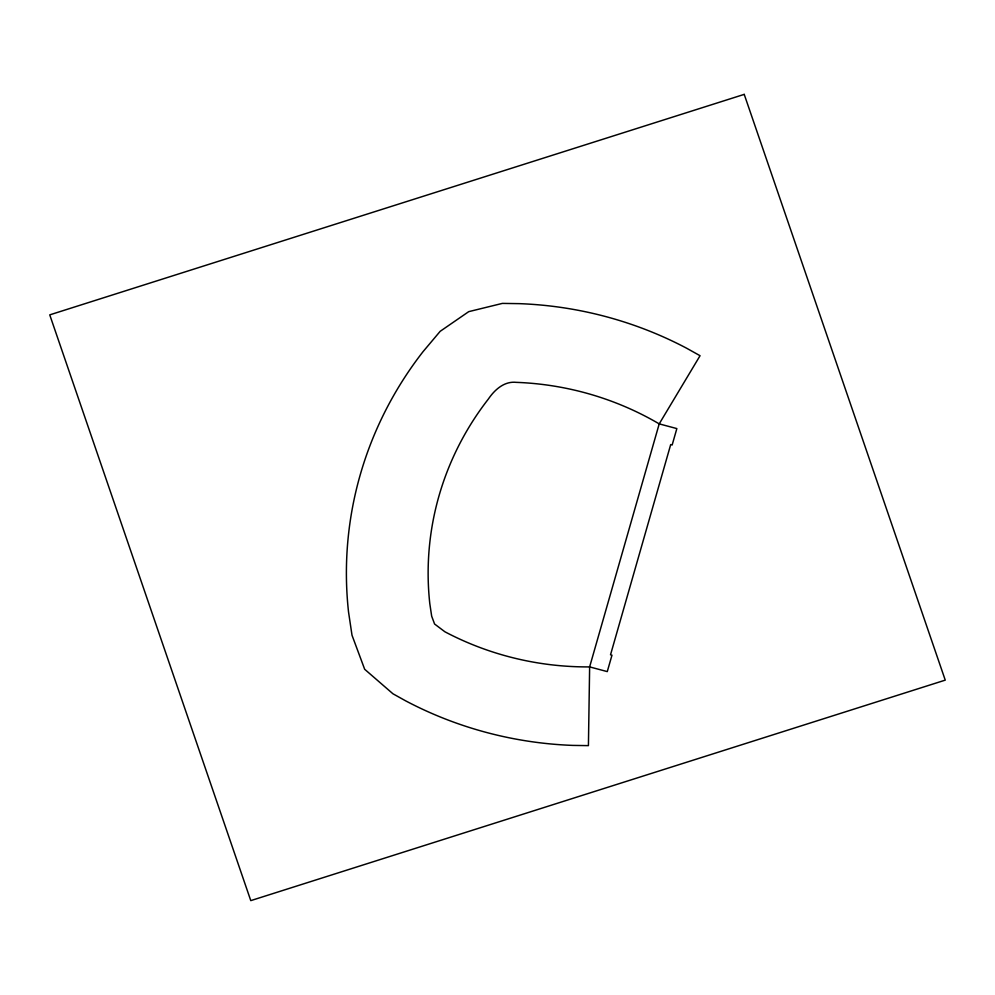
<?xml version="1.0" encoding="UTF-8"?>
<svg xmlns="http://www.w3.org/2000/svg" width="995" height="995" viewBox="0 0 995 995"><rect width="100%" height="100%" fill="white"/><g stroke="black" fill="none" stroke-linecap="round" stroke-linejoin="round"><path stroke-width="1.49" d="M589.637 666.899L588.418 745.628L572.809 745.404A378.349 364.767 0.3 0 1 405.686 700.866L392.938 693.776L364.667 669.274L352.006 635.233L348.524 611.913A382.565 368.822 0.3 0 1 423.024 351.683L440.163 331.323L468.732 311.646L502.375 303.4L519.402 303.649A378.349 364.767 0.3 0 1 686.538 348.175L700.057 355.712L659.212 423.882L589.637 666.899A296.659 286.013 0.3 0 1 444.889 631.775L434.579 624.002L431.668 616.166L429.803 603.654A300.826 290.03 0.3 0 1 488.383 399.02C494.677 389.754 504.291 381.01 516.293 382.354A296.659 286.013 0.3 0 1 659.212 423.882L676.849 428.584L672.16 444.989L670.692 444.603L610.52 654.797L611.975 655.195L607.273 671.6L589.637 666.899M744.223 94.376L49.75 314.868L250.777 900.624L945.25 680.132L744.223 94.376"/></g></svg>
